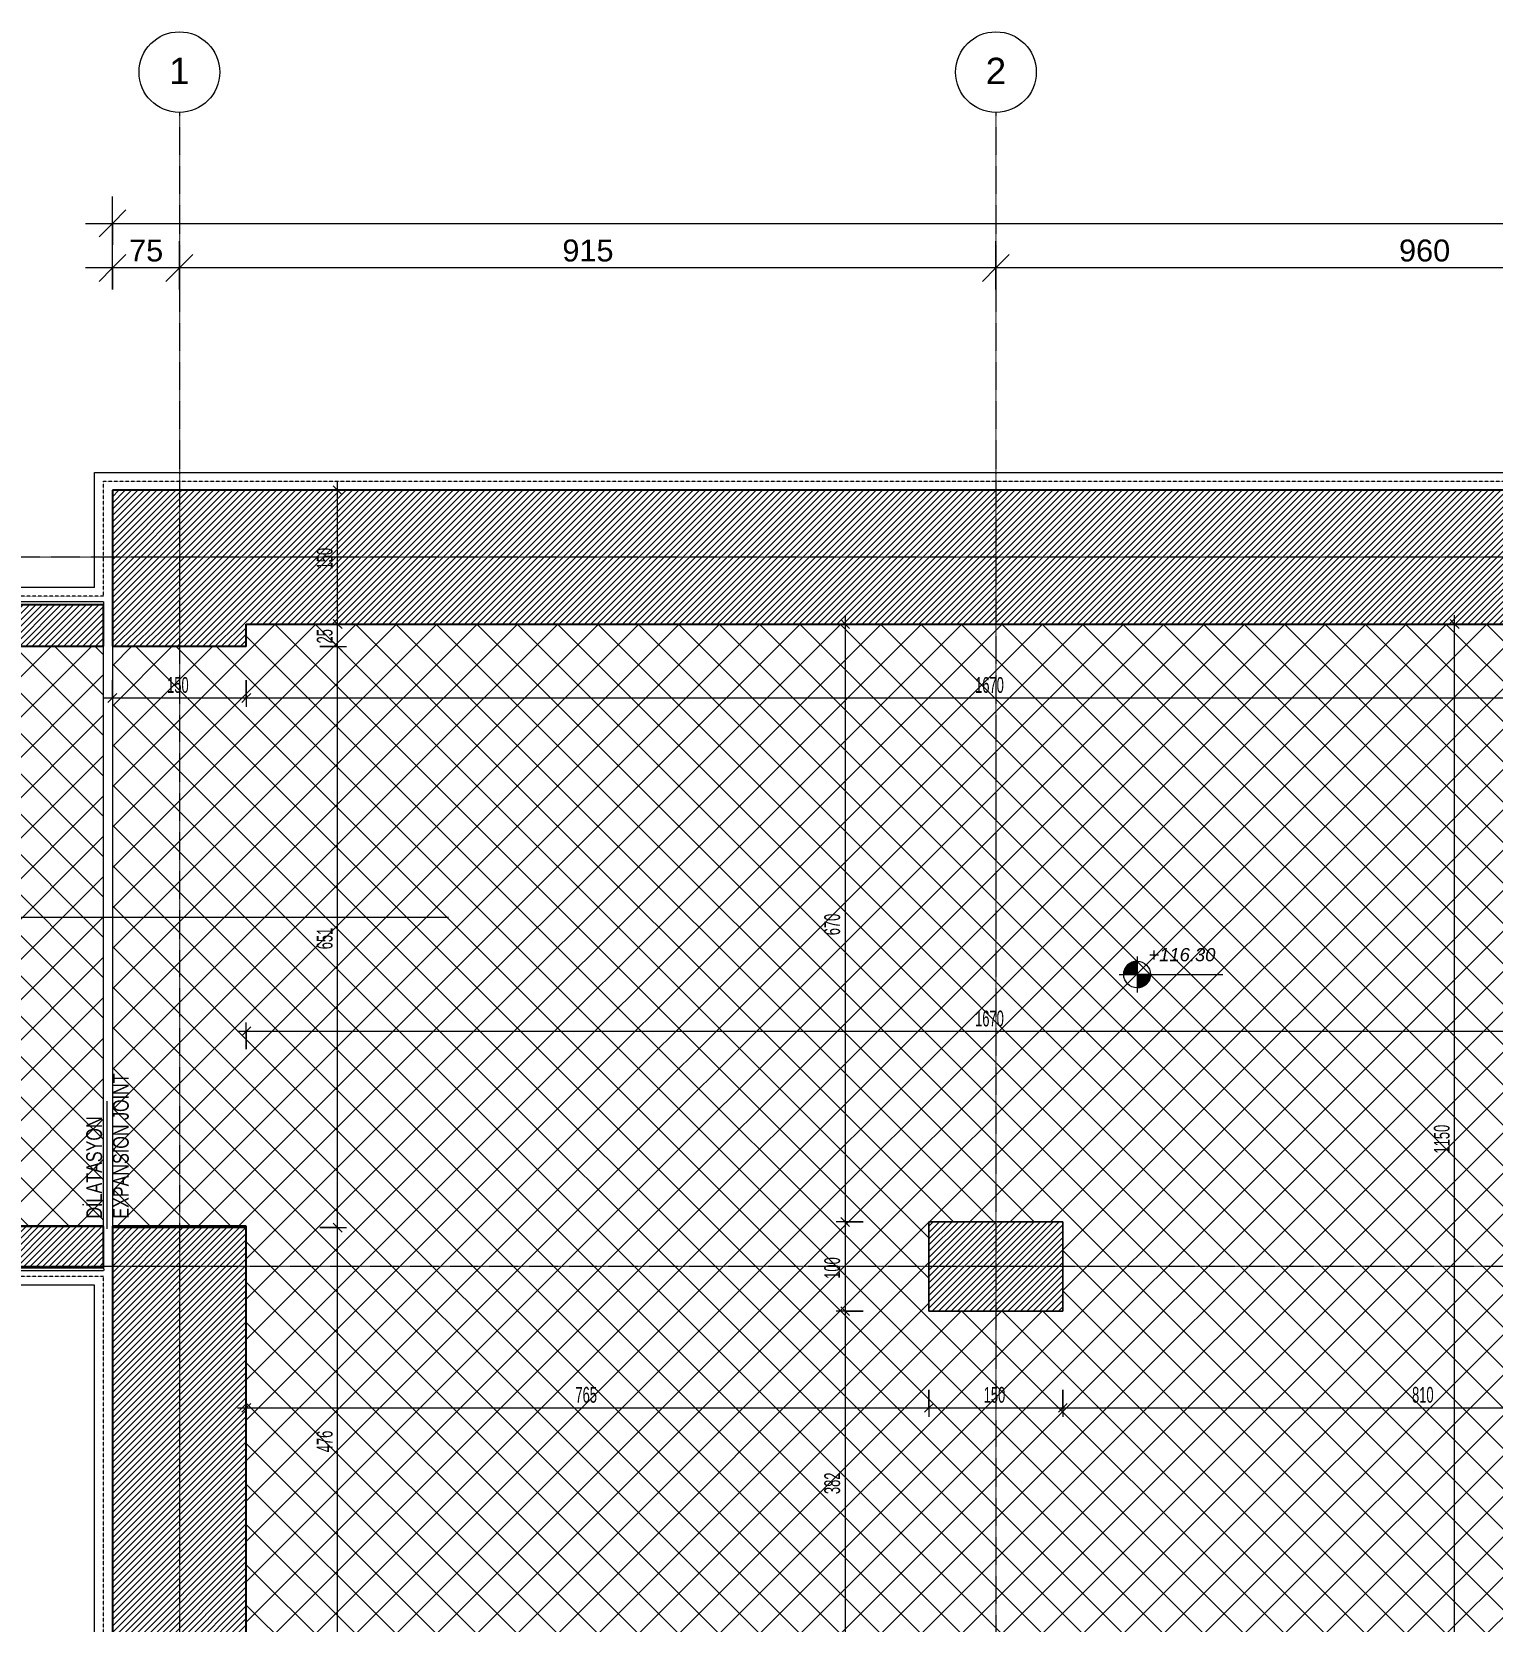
# Model space of a CAD drawing. Header units: centimetres. Extents: x -9345 to 11316, y -7197 to -3465.
# Drawn here: x -6902 to -5266, y -5258 to -3477 of the extents above; entities that cross this region are included whole.
import ezdxf

# ---------------------------------------------------------------- set-up
doc = ezdxf.new("R2010")
doc.units = ezdxf.units.CM
doc.linetypes.add('Grid Line 1_4_', pattern=[1.11125, 0.635, -0.15875, 0.15875, -0.15875])
doc.linetypes.add('Overhead', pattern=[0.396875, 0.238125, -0.15875])
for name, color, linetype, lineweight in [('A-ANNO-DIMS', 211, 'Continuous', 9), ('A-ANNO-DIMS-100', 211, 'Continuous', 9), ('A-ANNO-NOTE', 131, 'Continuous', 9), ('A-DETL', 90, 'Continuous', 9), ('A-DETL-GENF', 92, 'Continuous', 9), ('A-DETL-THIN', 151, 'Continuous', 9), ('A-FLOR', 192, 'Continuous', 9), ('A-FLOR-OVHD', 1, 'Overhead', 9), ('A-GENM', 13, 'Continuous', 9), ('A-WALL', 113, 'Continuous', 9), ('A-WALL-PATT', 111, 'Continuous', 25), ('G-ANNO-DIMS', 111, 'Continuous', 9), ('G-ANNO-SYMB', 111, 'Continuous', 9), ('S-COLS', 52, 'Continuous', 9), ('S-GRID', 1, 'Continuous', 9), ('S-GRID-IDEN', 1, 'Continuous', 9)]:
    doc.layers.add(name, color=color, linetype=linetype, lineweight=lineweight)
doc.styles.add('Arial_1', font='arial.ttf', dxfattribs={"height": 29.505988})
doc.styles.add('Arial_4', font='arial.ttf', dxfattribs={"height": 24.588323})
doc.styles.add('Arial_I', font='ariali.ttf', dxfattribs={"height": 14.752994})
doc.styles.add('Swis721 LtCn BT_1', font='swisscl.ttf', dxfattribs={"width": 0.8, "height": 17.639445})
doc.styles.add('Swis721 LtCn BT_9', font='swisscl.ttf', dxfattribs={"height": 17.639445})
doc.styles.add('Swis721 LtCn BT_I_1', font='swisscli.ttf', dxfattribs={"height": 17.639445})
doc.dimstyles.new('IUAS_DIMENSION_AXIS', dxfattribs={"dimscale": 30.48, "dimtxt": 25, "dimasz": 0.984252, "dimexe": 0.984252, "dimexo": 0.0625, "dimgap": 0, "dimtad": 1, "dimdec": 0, "dimzin": 0, "dimdsep": 46, "dimtxsty": 'Arial_4', "dimblk1": 'OBLIQUE', "dimblk2": 'OBLIQUE', "dimsah": 1, "dimcen": 0.09, "dimdle": 0.984252, "dimazin": 0, "dimtfac": 1, "dimtdec": 4, "dimtix": 1, "dimtmove": 0, "dimatfit": 3, "dimfxl": 0.787402, "dimfxlon": 1, "dimtvp": 1, "dimtolj": 1, "dimtzin": 0, "dimarcsym": 2})
doc.dimstyles.new('IUAS_DIMENSION_INSIDE_100', dxfattribs={"dimscale": 30.48, "dimtxt": 18, "dimasz": 0.328084, "dimexe": 0.328084, "dimexo": 0.0625, "dimgap": 0, "dimtad": 1, "dimdec": 0, "dimdsep": 46, "dimtxsty": 'Swis721 LtCn BT_1', "dimblk1": 'OBLIQUE', "dimblk2": 'OBLIQUE', "dimsah": 1, "dimcen": 0.09, "dimdle": 0.328084, "dimazin": 0, "dimtfac": 1, "dimtdec": 4, "dimtix": 1, "dimtmove": 0, "dimatfit": 3, "dimfxl": 0.656168, "dimfxlon": 1, "dimtvp": 1, "dimtolj": 1, "dimtzin": 0, "dimarcsym": 2})
doc.dimstyles.new('IUAS_DIMENSION_INSIDE_100_5', dxfattribs={"dimscale": 30.48, "dimtxt": 18, "dimasz": 0.328084, "dimexe": 0.328084, "dimexo": 0.0625, "dimgap": 0, "dimtad": 1, "dimdec": 0, "dimdsep": 46, "dimtxsty": 'Swis721 LtCn BT_1', "dimblk1": 'OBLIQUE', "dimblk2": 'OBLIQUE', "dimsah": 1, "dimcen": 0.09, "dimdle": 0.328084, "dimazin": 0, "dimtfac": 1, "dimtdec": 4, "dimtix": 1, "dimtmove": 0, "dimatfit": 3, "dimfxl": 0.656168, "dimfxlon": 1, "dimtvp": 1, "dimtolj": 1, "dimtzin": 0, "dimarcsym": 2})
pattern_1 = [(45, (0, 0), (-3.535534, 3.535534), [])]

# ---------------------------------------------------------------- blocks, each defined once
blk = doc.blocks.new('Generic Models 4 - Generic Models 4-1441373-_116_30 KONKORS KATI _ CONCOURSE LEVEL')
at = {"layer": 'A-GENM'}
h = blk.add_hatch(dxfattribs=at)
h.set_pattern_fill('FP_3', color=256, style=0, pattern_type=2)
h.set_pattern_definition([(336.636, (0, 0), (1.9828559, 4.59002), [])])
h.paths.add_polyline_path([(-7034.4, 4548.7), (-6991.4, 4565.7), (-7666.2, 6266.8), (-7709.1, 6249.8), (-7034.5, 4548.9)], flags=0)
h.paths.add_polyline_path([(-6387.1, 4805.6), (-6387.1, 4805.5), (-6344.1, 4822.5), (-7018.8, 6523.6), (-7061.8, 6506.5), (-6415.3, 4876.5)], flags=0)
at = {"layer": 'A-GENM', "lineweight": 25}
for p, q in [((-6344.1, 4822.5), (-7018.8, 6523.6)), ((-7061.8, 6506.5), (-6387.1, 4805.5)), ((-7709.1, 6249.8), (-7034.4, 4548.7)), ((-6991.4, 4565.7), (-7601.8, 6104.5)), ((-6387.1, 4805.5), (-6344.1, 4822.5)), ((-7034.4, 4548.7), (-6991.5, 4565.7))]:
    blk.add_line(p, q, dxfattribs=at)
at = {"layer": 'A-GENM'}
for p, q in [((-6340.9, 4823.8), (-7015.6, 6524.8)), ((-7712.3, 6248.5), (-7037.6, 4547.4)), ((-6341, 4823.8), (-6344.1, 4822.5)), ((-6387, 4805.5), (-6387.2, 4805.4)), ((-7034.4, 4548.7), (-7037.5, 4547.4))]:
    blk.add_line(p, q, dxfattribs=at)
blk = doc.blocks.new('Grid - IUAS_A_GRID_HEAD_4_5MM-1313285-_116_30 KONKORS KATI _ CONCOURSE LEVEL')
at = {"layer": 'S-GRID-IDEN'}
blk.add_circle((0, 0), 0.452, dxfattribs=at)
blk = doc.blocks.new('DIMBLOCK36-_116_30 KONKORS KATI _ CONCOURSE LEVEL')
at = {"layer": 'A-ANNO-DIMS-100', "transparency": 16777216}
for p, q in [((-6579.7, -4816.8), (-6549.7, -4816.8)), ((-6559.7, -4816.8), (-6579.7, -4816.8)), ((-6559.7, -4816.8), (-6564.7, -4811.8)), ((-6559.7, -5293), (-6559.7, -4816.8)), ((-6559.7, -4816.8), (-6554.7, -4821.8)), ((-6559.7, -5293), (-6564.7, -5288)), ((-6579.7, -5293), (-6549.7, -5293)), ((-6559.7, -5293), (-6579.7, -5293)), ((-6559.7, -5293), (-6554.7, -5298))]:
    blk.add_line(p, q, dxfattribs=at)
at = {"layer": 'A-ANNO-DIMS-100', "color": 0, "transparency": 16777216, "insert": (-6583, -5068.6), "char_height": 17.64, "width": 32.914, "attachment_point": 1, "rotation": 90, "line_spacing_factor": 0.971848, "style": 'Swis721 LtCn BT_1'}
blk.add_mtext('476', dxfattribs=at)
blk = doc.blocks.new('_Oblique')
at = {"color": 0, "linetype": 'ByBlock', "lineweight": -2}
blk.add_line((-0.5, -0.5), (0.5, 0.5), dxfattribs=at)
blk = doc.blocks.new('DIMBLOCK37-_116_30 KONKORS KATI _ CONCOURSE LEVEL')
at = {"layer": 'A-ANNO-DIMS-100', "transparency": 16777216}
for p, q in [((-6579.7, -4165.5), (-6549.7, -4165.5)), ((-6559.7, -4165.5), (-6579.7, -4165.5)), ((-6559.7, -4165.5), (-6564.7, -4160.5)), ((-6559.7, -4816.8), (-6559.7, -4165.5)), ((-6559.7, -4165.5), (-6554.7, -4170.5)), ((-6579.7, -4816.8), (-6549.7, -4816.8)), ((-6559.7, -4816.8), (-6579.7, -4816.8)), ((-6559.7, -4816.8), (-6564.7, -4811.8)), ((-6559.7, -4816.8), (-6554.7, -4821.8))]:
    blk.add_line(p, q, dxfattribs=at)
at = {"layer": 'A-ANNO-DIMS-100', "color": 0, "transparency": 16777216, "insert": (-6583, -4504.9), "char_height": 17.64, "width": 32.914, "attachment_point": 1, "rotation": 90, "line_spacing_factor": 0.971848, "style": 'Swis721 LtCn BT_1'}
blk.add_mtext('651', dxfattribs=at)
blk = doc.blocks.new('DIMBLOCK38-_116_30 KONKORS KATI _ CONCOURSE LEVEL')
at = {"layer": 'A-ANNO-DIMS-100', "transparency": 16777216}
for p, q in [((-6579.7, -4140.5), (-6549.7, -4140.5)), ((-6559.7, -4140.5), (-6579.7, -4140.5)), ((-6559.7, -4140.5), (-6564.7, -4135.5)), ((-6559.7, -4165.5), (-6559.7, -4140.5)), ((-6559.7, -4140.5), (-6554.7, -4145.5)), ((-6579.7, -4165.5), (-6549.7, -4165.5)), ((-6559.7, -4165.5), (-6579.7, -4165.5)), ((-6559.7, -4165.5), (-6564.7, -4160.5)), ((-6559.7, -4165.5), (-6554.7, -4170.5))]:
    blk.add_line(p, q, dxfattribs=at)
at = {"layer": 'A-ANNO-DIMS-100', "color": 0, "transparency": 16777216, "insert": (-6583, -4162.2), "char_height": 17.64, "width": 21.943, "attachment_point": 1, "rotation": 90, "line_spacing_factor": 0.971848, "style": 'Swis721 LtCn BT_1'}
blk.add_mtext('25', dxfattribs=at)
blk = doc.blocks.new('DIMBLOCK39-_116_30 KONKORS KATI _ CONCOURSE LEVEL')
at = {"layer": 'A-ANNO-DIMS-100', "transparency": 16777216}
for p, q in [((-6559.7, -3990.5), (-6564.7, -3985.5)), ((-6559.7, -4140.5), (-6559.7, -3980.5)), ((-6579.7, -3990.5), (-6549.7, -3990.5)), ((-6559.7, -3990.5), (-6579.7, -3990.5)), ((-6559.7, -3990.5), (-6554.7, -3995.5)), ((-6579.7, -4140.5), (-6549.7, -4140.5)), ((-6559.7, -4140.5), (-6579.7, -4140.5)), ((-6559.7, -4140.5), (-6564.7, -4135.5)), ((-6559.7, -4140.5), (-6554.7, -4145.5))]:
    blk.add_line(p, q, dxfattribs=at)
at = {"layer": 'A-ANNO-DIMS-100', "color": 0, "transparency": 16777216, "insert": (-6583, -4079.2), "char_height": 17.64, "width": 32.914, "attachment_point": 1, "rotation": 90, "line_spacing_factor": 0.971848, "style": 'Swis721 LtCn BT_1'}
blk.add_mtext('150', dxfattribs=at)
blk = doc.blocks.new('DIMBLOCK40-_116_30 KONKORS KATI _ CONCOURSE LEVEL')
at = {"layer": 'A-ANNO-DIMS-100', "transparency": 16777216}
for p, q in [((-5990.9, -4130.5), (-5990.9, -4810.5)), ((-5970.9, -4140.5), (-6000.9, -4140.5)), ((-5990.9, -4140.5), (-5995.9, -4135.5)), ((-5990.9, -4140.5), (-5985.9, -4145.5)), ((-5990.9, -4140.5), (-5970.9, -4140.5)), ((-5990.9, -4810.5), (-5995.9, -4805.5)), ((-5970.9, -4810.5), (-6000.9, -4810.5)), ((-5990.9, -4810.5), (-5985.9, -4815.5)), ((-5990.9, -4810.5), (-5970.9, -4810.5))]:
    blk.add_line(p, q, dxfattribs=at)
at = {"layer": 'A-ANNO-DIMS-100', "color": 0, "transparency": 16777216, "insert": (-6014.3, -4489.2), "char_height": 17.64, "width": 32.914, "attachment_point": 1, "rotation": 90, "line_spacing_factor": 0.971848, "style": 'Swis721 LtCn BT_1'}
blk.add_mtext('670', dxfattribs=at)
blk = doc.blocks.new('DIMBLOCK41-_116_30 KONKORS KATI _ CONCOURSE LEVEL')
at = {"layer": 'A-ANNO-DIMS-100', "transparency": 16777216}
for p, q in [((-5990.9, -4810.5), (-5995.9, -4805.5)), ((-5970.9, -4810.5), (-6000.9, -4810.5)), ((-5990.9, -4810.5), (-5990.9, -4910.5)), ((-5990.9, -4810.5), (-5985.9, -4815.5)), ((-5990.9, -4810.5), (-5970.9, -4810.5)), ((-5970.9, -4910.5), (-6000.9, -4910.5)), ((-5990.9, -4910.5), (-5995.9, -4905.5)), ((-5990.9, -4910.5), (-5985.9, -4915.5)), ((-5990.9, -4910.5), (-5970.9, -4910.5))]:
    blk.add_line(p, q, dxfattribs=at)
at = {"layer": 'A-ANNO-DIMS-100', "color": 0, "transparency": 16777216, "insert": (-6014.3, -4874.2), "char_height": 17.64, "width": 32.914, "attachment_point": 1, "rotation": 90, "line_spacing_factor": 0.971848, "style": 'Swis721 LtCn BT_1'}
blk.add_mtext('100', dxfattribs=at)
blk = doc.blocks.new('DIMBLOCK42-_116_30 KONKORS KATI _ CONCOURSE LEVEL')
at = {"layer": 'A-ANNO-DIMS-100', "transparency": 16777216}
for p, q in [((-5970.9, -4910.5), (-6000.9, -4910.5)), ((-5990.9, -4910.5), (-5995.9, -4905.5)), ((-5990.9, -4910.5), (-5990.9, -5293)), ((-5990.9, -4910.5), (-5985.9, -4915.5)), ((-5990.9, -4910.5), (-5970.9, -4910.5)), ((-5990.9, -5293), (-5995.9, -5288)), ((-5970.9, -5293), (-6000.9, -5293)), ((-5990.9, -5293), (-5985.9, -5298)), ((-5990.9, -5293), (-5970.9, -5293))]:
    blk.add_line(p, q, dxfattribs=at)
at = {"layer": 'A-ANNO-DIMS-100', "color": 0, "transparency": 16777216, "insert": (-6014.3, -5115.5), "char_height": 17.64, "width": 32.914, "attachment_point": 1, "rotation": 90, "line_spacing_factor": 0.971848, "style": 'Swis721 LtCn BT_1'}
blk.add_mtext('382', dxfattribs=at)
blk = doc.blocks.new('DIMBLOCK175-_116_30 KONKORS KATI _ CONCOURSE LEVEL')
at = {"layer": 'A-ANNO-DIMS-100', "transparency": 16777216}
for p, q in [((-6662, -4998.8), (-6662, -5028.8)), ((-6662, -5018.8), (-6662, -4998.8)), ((-5897, -4998.8), (-5897, -5028.8)), ((-5897, -5018.8), (-5897, -4998.8)), ((-6672, -5018.8), (-5897, -5018.8)), ((-6662, -5018.8), (-6667, -5023.8)), ((-6662, -5018.8), (-6657, -5013.8)), ((-5897, -5018.8), (-5902, -5023.8)), ((-5897, -5018.8), (-5892, -5013.8))]:
    blk.add_line(p, q, dxfattribs=at)
at = {"layer": 'A-ANNO-DIMS-100', "color": 0, "transparency": 16777216, "insert": (-6293.2, -4995.4), "char_height": 17.64, "width": 32.914, "attachment_point": 1, "line_spacing_factor": 0.971848, "style": 'Swis721 LtCn BT_1'}
blk.add_mtext('765', dxfattribs=at)
blk = doc.blocks.new('DIMBLOCK176-_116_30 KONKORS KATI _ CONCOURSE LEVEL')
at = {"layer": 'A-ANNO-DIMS-100', "transparency": 16777216}
for p, q in [((-5897, -4998.8), (-5897, -5028.8)), ((-5897, -5018.8), (-5897, -4998.8)), ((-5747, -4998.8), (-5747, -5028.8)), ((-5747, -5018.8), (-5747, -4998.8)), ((-5897, -5018.8), (-5902, -5023.8)), ((-5897, -5018.8), (-5892, -5013.8)), ((-5897, -5018.8), (-5747, -5018.8)), ((-5747, -5018.8), (-5752, -5023.8)), ((-5747, -5018.8), (-5742, -5013.8))]:
    blk.add_line(p, q, dxfattribs=at)
at = {"layer": 'A-ANNO-DIMS-100', "color": 0, "transparency": 16777216, "insert": (-5835.7, -4995.4), "char_height": 17.64, "width": 32.914, "attachment_point": 1, "line_spacing_factor": 0.971848, "style": 'Swis721 LtCn BT_1'}
blk.add_mtext('150', dxfattribs=at)
blk = doc.blocks.new('DIMBLOCK177-_116_30 KONKORS KATI _ CONCOURSE LEVEL')
at = {"layer": 'A-ANNO-DIMS-100', "transparency": 16777216}
for p, q in [((-5747, -4998.8), (-5747, -5028.8)), ((-5747, -5018.8), (-5747, -4998.8)), ((-4937, -4998.8), (-4937, -5028.8)), ((-4937, -5018.8), (-4937, -4998.8)), ((-5747, -5018.8), (-5752, -5023.8)), ((-5747, -5018.8), (-5742, -5013.8)), ((-5747, -5018.8), (-4937, -5018.8)), ((-4937, -5018.8), (-4942, -5023.8)), ((-4937, -5018.8), (-4932, -5013.8))]:
    blk.add_line(p, q, dxfattribs=at)
at = {"layer": 'A-ANNO-DIMS-100', "color": 0, "transparency": 16777216, "insert": (-5355.7, -4995.4), "char_height": 17.64, "width": 32.914, "attachment_point": 1, "line_spacing_factor": 0.971848, "style": 'Swis721 LtCn BT_1'}
blk.add_mtext('810', dxfattribs=at)
blk = doc.blocks.new('DIMBLOCK213-_116_30 KONKORS KATI _ CONCOURSE LEVEL')
at = {"layer": 'A-ANNO-DIMS-100', "transparency": 16777216}
for p, q in [((-6812, -4203.3), (-6812, -4233.3)), ((-6812, -4223.3), (-6812, -4203.3)), ((-6662, -4203.3), (-6662, -4233.3)), ((-6662, -4223.3), (-6662, -4203.3)), ((-6812, -4223.3), (-6807, -4218.3)), ((-6662, -4223.3), (-6657, -4218.3)), ((-6822, -4223.3), (-6662, -4223.3)), ((-6812, -4223.3), (-6817, -4228.3)), ((-6662, -4223.3), (-6667, -4228.3))]:
    blk.add_line(p, q, dxfattribs=at)
at = {"layer": 'A-ANNO-DIMS-100', "color": 0, "transparency": 16777216, "insert": (-6750.7, -4199.9), "char_height": 17.64, "width": 32.914, "attachment_point": 1, "line_spacing_factor": 0.971848, "style": 'Swis721 LtCn BT_1'}
blk.add_mtext('150', dxfattribs=at)
blk = doc.blocks.new('DIMBLOCK214-_116_30 KONKORS KATI _ CONCOURSE LEVEL')
at = {"layer": 'A-ANNO-DIMS-100', "transparency": 16777216}
for p, q in [((-6662, -4203.3), (-6662, -4233.3)), ((-6662, -4223.3), (-6662, -4203.3)), ((-4992, -4203.3), (-4992, -4233.3)), ((-4992, -4223.3), (-4992, -4203.3)), ((-6662, -4223.3), (-6657, -4218.3)), ((-4992, -4223.3), (-4987, -4218.3)), ((-6662, -4223.3), (-6667, -4228.3)), ((-6662, -4223.3), (-4992, -4223.3)), ((-4992, -4223.3), (-4997, -4228.3))]:
    blk.add_line(p, q, dxfattribs=at)
at = {"layer": 'A-ANNO-DIMS-100', "color": 0, "transparency": 16777216, "insert": (-5845.3, -4199.9), "char_height": 17.64, "width": 43.886, "attachment_point": 1, "line_spacing_factor": 0.971848, "style": 'Swis721 LtCn BT_1'}
blk.add_mtext('1670', dxfattribs=at)
blk = doc.blocks.new('DIMBLOCK243-_116_30 KONKORS KATI _ CONCOURSE LEVEL')
at = {"layer": 'A-ANNO-DIMS-100', "transparency": 16777216}
for p, q in [((-5308, -5290.5), (-5308, -4130.5)), ((-5328, -4140.5), (-5298, -4140.5)), ((-5308, -4140.5), (-5328, -4140.5)), ((-5308, -4140.5), (-5313, -4135.5)), ((-5308, -4140.5), (-5303, -4145.5)), ((-5308, -5290.5), (-5313, -5285.5)), ((-5328, -5290.5), (-5298, -5290.5)), ((-5308, -5290.5), (-5328, -5290.5)), ((-5308, -5290.5), (-5303, -5295.5))]:
    blk.add_line(p, q, dxfattribs=at)
at = {"layer": 'A-ANNO-DIMS-100', "color": 0, "transparency": 16777216, "insert": (-5331.3, -4733.8), "char_height": 17.64, "width": 43.886, "attachment_point": 1, "rotation": 90, "line_spacing_factor": 0.971848, "style": 'Swis721 LtCn BT_1'}
blk.add_mtext('1150', dxfattribs=at)
blk = doc.blocks.new('DIMBLOCK245-_116_30 KONKORS KATI _ CONCOURSE LEVEL')
at = {"layer": 'A-ANNO-DIMS-100', "transparency": 16777216}
for p, q in [((-6812, -3715.4), (-6812, -3661.4)), ((-662, -3715.4), (-662, -3661.4)), ((-6812, -3691.4), (-6797, -3676.4)), ((-662, -3691.4), (-647, -3676.4)), ((-6842, -3691.4), (-632, -3691.4)), ((-6812, -3691.4), (-6827, -3706.4)), ((-6812, -3691.4), (-6812, -3715.4)), ((-662, -3691.4), (-677, -3706.4)), ((-662, -3691.4), (-662, -3715.4))]:
    blk.add_line(p, q, dxfattribs=at)
at = {"layer": 'A-ANNO-DIMS-100', "color": 0, "transparency": 16777216, "insert": (-3774.7, -3659.5), "char_height": 24.59, "width": 90.462, "attachment_point": 1, "line_spacing_factor": 0.938532, "style": 'Arial_4'}
blk.add_mtext('6150', dxfattribs=at)
blk = doc.blocks.new('DIMBLOCK253-_116_30 KONKORS KATI _ CONCOURSE LEVEL')
at = {"layer": 'A-ANNO-DIMS-100', "transparency": 16777216}
for p, q in [((-5822, -3765.4), (-5822, -3711.4)), ((-4862, -3765.4), (-4862, -3711.4)), ((-5822, -3741.4), (-5807, -3726.4)), ((-4862, -3741.4), (-4847, -3726.4)), ((-5822, -3741.4), (-5837, -3756.4)), ((-4862, -3741.4), (-5822, -3741.4)), ((-5822, -3741.4), (-5822, -3765.4)), ((-4862, -3741.4), (-4877, -3756.4)), ((-4862, -3741.4), (-4862, -3765.4))]:
    blk.add_line(p, q, dxfattribs=at)
at = {"layer": 'A-ANNO-DIMS-100', "color": 0, "transparency": 16777216, "insert": (-5370.3, -3709.5), "char_height": 24.59, "width": 67.846, "attachment_point": 1, "line_spacing_factor": 0.938532, "style": 'Arial_4'}
blk.add_mtext('960', dxfattribs=at)
blk = doc.blocks.new('DIMBLOCK254-_116_30 KONKORS KATI _ CONCOURSE LEVEL')
at = {"layer": 'A-ANNO-DIMS-100', "transparency": 16777216}
for p, q in [((-6737, -3765.4), (-6737, -3711.4)), ((-5822, -3765.4), (-5822, -3711.4)), ((-6737, -3741.4), (-6722, -3726.4)), ((-5822, -3741.4), (-5807, -3726.4)), ((-6737, -3741.4), (-6752, -3756.4)), ((-5822, -3741.4), (-6737, -3741.4)), ((-6737, -3741.4), (-6737, -3765.4)), ((-5822, -3741.4), (-5837, -3756.4)), ((-5822, -3741.4), (-5822, -3765.4))]:
    blk.add_line(p, q, dxfattribs=at)
at = {"layer": 'A-ANNO-DIMS-100', "color": 0, "transparency": 16777216, "insert": (-6307.8, -3709.5), "char_height": 24.59, "width": 67.846, "attachment_point": 1, "line_spacing_factor": 0.938532, "style": 'Arial_4'}
blk.add_mtext('915', dxfattribs=at)
blk = doc.blocks.new('DIMBLOCK255-_116_30 KONKORS KATI _ CONCOURSE LEVEL')
at = {"layer": 'A-ANNO-DIMS-100', "transparency": 16777216}
for p, q in [((-6812, -3765.4), (-6812, -3711.4)), ((-6737, -3765.4), (-6737, -3711.4)), ((-6812, -3741.4), (-6797, -3726.4)), ((-6737, -3741.4), (-6722, -3726.4)), ((-6737, -3741.4), (-6842, -3741.4)), ((-6812, -3741.4), (-6827, -3756.4)), ((-6812, -3741.4), (-6812, -3765.4)), ((-6737, -3741.4), (-6752, -3756.4)), ((-6737, -3741.4), (-6737, -3765.4))]:
    blk.add_line(p, q, dxfattribs=at)
at = {"layer": 'A-ANNO-DIMS-100', "color": 0, "transparency": 16777216, "insert": (-6793.3, -3709.5), "char_height": 24.59, "width": 45.231, "attachment_point": 1, "line_spacing_factor": 0.938532, "style": 'Arial_4'}
blk.add_mtext('75', dxfattribs=at)
blk = doc.blocks.new('Spot Elevations - IUAS_A_PLAN_ELEVATION-1314357-_116_30 KONKORS KATI _ CONCOURSE LEVEL')
at = {"layer": 'G-ANNO-DIMS'}
h = blk.add_hatch(color=256, dxfattribs=at)
edge = h.paths.add_edge_path(flags=0)
edge.add_line((0, 0), (-0.15, 0))
edge.add_arc((0, 0), 0.15, 90, 180, ccw=False)
edge.add_line((0, 0.15), (0, 0))
h = blk.add_hatch(color=256, dxfattribs=at)
edge = h.paths.add_edge_path(flags=0)
edge.add_line((0, 0), (0.15, 0))
edge.add_arc((0, 0), 0.15, 270, 360, ccw=False)
edge.add_line((0, -0.15), (0, 0))
for p, q in [((0, 0.2), (0, -0.2)), ((-0.2, 0), (0.96, 0)), ((-0.15, 0), (0, 0)), ((0, 0), (0, 0.15)), ((0, 0), (0, -0.15)), ((0.15, 0), (0, 0))]:
    blk.add_line(p, q, dxfattribs=at)
blk.add_circle((0, 0), 0.15, dxfattribs=at)
for start, end in [(90, 180), (270, 360)]:
    blk.add_arc((0, 0), 0.15, start, end, dxfattribs=at)
blk = doc.blocks.new('TURENG_YAZI5 - TURENG_YAZI 2-1780840-_116_30 KONKORS KATI _ CONCOURSE LEVEL')
at = {"layer": 'A-ANNO-NOTE'}
blk.add_line((0, 0), (1.428, 0), dxfattribs=at)
blk = doc.blocks.new('DIMBLOCK316-_116_30 KONKORS KATI _ CONCOURSE LEVEL')
at = {"layer": 'A-ANNO-DIMS-100', "transparency": 16777216}
for p, q in [((-6662, -4617), (-6662, -4587)), ((-6662, -4597), (-6657, -4592)), ((-4992, -4617), (-4992, -4587)), ((-4992, -4597), (-4987, -4592)), ((-4992, -4597), (-6672, -4597)), ((-6662, -4597), (-6667, -4602)), ((-6662, -4597), (-6662, -4617)), ((-4992, -4597), (-4997, -4602)), ((-4992, -4597), (-4992, -4617))]:
    blk.add_line(p, q, dxfattribs=at)
at = {"layer": 'A-ANNO-DIMS-100', "color": 0, "transparency": 16777216, "insert": (-5845.3, -4573.7), "char_height": 17.64, "width": 43.886, "attachment_point": 1, "line_spacing_factor": 0.971848, "style": 'Swis721 LtCn BT_1'}
blk.add_mtext('1670', dxfattribs=at)

msp = doc.modelspace()

# ---------------------------------------------------------------- hatches: boundary and pattern name
at = {"layer": 'A-DETL-GENF', "lineweight": 18}
h = msp.add_hatch(dxfattribs=at)
h.set_pattern_fill('FP_6', color=253, style=0, pattern_type=2)
h.set_pattern_definition([(45, (0, 0), (-22.62742, 22.62742), []), (135, (0, 0), (-22.62742, -22.62742), [])])
h.paths.add_polyline_path([(-2152, -6550.5), (-2152, -6310.5), (-2064, -6310.5), (-2064, -6130.5), (-2152.2, -6130.5), (-2152.2, -5950.5), (-2172.2, -5950.5), (-2172.2, -5575.5), (-2179.1, -5580.6), (-2186.6, -5584.7), (-2194.6, -5587.7), (-2202.9, -5589.5), (-2211.4, -5590.2), (-2220, -5589.6), (-2228.3, -5587.8), (-2236.3, -5584.8), (-2244.2, -5580.4), (-2250.7, -5575.6), (-2256.7, -5569.6), (-2261.9, -5562.7), (-2266, -5555.2), (-2269, -5547.2), (-2270.8, -5538.9), (-2271.4, -5530.4), (-2270.9, -5521.9), (-2269.1, -5513.5), (-2266.1, -5505.5), (-2262, -5498), (-2256.9, -5491.1), (-2250.9, -5485.1), (-2244.1, -5479.9), (-2236.6, -5475.8), (-2228.6, -5472.8), (-2220.2, -5471), (-2211.7, -5470.3), (-2203.4, -5470.9), (-2195.2, -5472.7), (-2187.3, -5475.6), (-2179.9, -5479.5), (-2173.2, -5484.5), (-2167.2, -5490.3), (-2162, -5496.9), (-2157.9, -5504.2), (-2154.7, -5511.9), (-2152.7, -5520.1), (-2151.9, -5528.4), (-2152.2, -5536.8), (-2153.6, -5545), (-2156.2, -5553), (-2159.9, -5560.5), (-1802, -5560.5), (-1802, -5057.6), (-1801.5, -5040.7), (-1799.7, -5023.9), (-1796.8, -5007.3), (-1792.7, -4990.9), (-1787.4, -4974.8), (-1781, -4959.2), (-1773.5, -4944.1), (-1764.9, -4929.5), (-1755.3, -4915.6), (-1744.7, -4902.4), (-1733.2, -4890), (-1720.9, -4878.5), (-1707.8, -4867.9), (-1693.9, -4858.2), (-1679.4, -4849.6), (-1664.3, -4842), (-1648.7, -4835.5), (-1632.7, -4830.1), (-1616.3, -4825.9), (-1599.7, -4822.9), (-1582.9, -4821.1), (-1566, -4820.5), (-812, -4820.5), (-812, -4815.3), (-662, -4815.3), (-662, -4164.9), (-812, -4164.9), (-812, -4140.5), (-2249, -4140.5), (-2249, -4460.5), (-3062, -4460.5), (-3062, -4140.5), (-3987, -4140.5), (-3987, -4320.5), (-4092, -4320.5), (-4092, -4630.5), (-3987, -4630.5), (-3987, -4810.5), (-3837, -4810.5), (-3837, -4910.5), (-3987, -4910.5), (-3987, -4814.9), (-4787, -4814.9), (-4787, -4910.5), (-4937, -4910.5), (-4937, -4815.5), (-4992, -4815.5), (-4992, -4140.5), (-6662, -4140.5), (-6662, -4165.4), (-6812, -4165.4), (-6812, -4816.8), (-6662, -4816.8), (-6662, -5290.5), (-4007, -5290.5), (-3987.4, -5291.2), (-3968, -5293), (-3948.7, -5296.2), (-3929.6, -5300.5), (-3910.9, -5306.1), (-3892.5, -5312.8), (-3874.6, -5320.7), (-3857.3, -5329.8), (-3840.6, -5339.9), (-3824.6, -5351.1), (-3809.3, -5363.3), (-3794.8, -5376.4), (-3781.2, -5390.5), (-3768.5, -5405.4), (-3756.8, -5421), (-3746.2, -5437.4), (-3735.9, -5455.8), (-3728.1, -5472.1), (-3720.8, -5490.2), (-3714.6, -5508.7), (-3709.6, -5527.7), (-3705.9, -5546.8), (-3703.4, -5566.2), (-3702.1, -5585.8), (-3702.1, -5605.3), (-3703.4, -5624.8), (-3705.9, -5644.2), (-3709.6, -5663.4), (-3714.6, -5682.3), (-3720.8, -5700.9), (-3728.1, -5719), (-3736.6, -5736.6), (-3746.2, -5753.6), (-3756.8, -5770), (-3768.5, -5785.7), (-3781.2, -5800.6), (-3794.8, -5814.6), (-3809.3, -5827.8), (-3824.6, -5840), (-3840.6, -5851.1), (-3857.3, -5861.3), (-3874.6, -5870.3), (-3892.5, -5878.2), (-3910.9, -5885), (-3929.6, -5890.6), (-3948.7, -5894.9), (-3968, -5898), (-3987.4, -5899.9), (-4007, -5900.5), (-6132, -5900.5), (-6132, -6190.5), (-4062, -6190.5), (-4062, -6370.5), (-3978.5, -6370.5), (-3978.5, -6550.5), (-2167.9, -6550.5)], flags=0)
h.paths.add_polyline_path([(-3187, -5580.5), (-3187, -5480.5), (-3037, -5480.5), (-3037, -5580.5), (-3159.8, -5580.5)], flags=0)
h.paths.add_polyline_path([(-3112, -4920.5), (-3120.5, -4919.9), (-3128.9, -4918.1), (-3136.9, -4915.1), (-3144.4, -4911), (-3151.3, -4905.9), (-3157.3, -4899.8), (-3162.5, -4893), (-3166.6, -4885.4), (-3169.5, -4877.4), (-3171.4, -4869.1), (-3172, -4860.5), (-3171.4, -4852), (-3169.5, -4843.6), (-3166.6, -4835.6), (-3162.5, -4828.1), (-3157.3, -4821.2), (-3151.3, -4815.2), (-3144.4, -4810), (-3136.9, -4805.9), (-3128.9, -4803), (-3120.5, -4801.1), (-3112, -4800.5), (-3103.4, -4801.1), (-3095.1, -4803), (-3087.1, -4805.9), (-3079.5, -4810), (-3072.7, -4815.2), (-3066.6, -4821.2), (-3061.5, -4828.1), (-3057.4, -4835.6), (-3054.4, -4843.6), (-3052.6, -4852), (-3052, -4860.5), (-3052.6, -4869.1), (-3054.4, -4877.4), (-3057.4, -4885.4), (-3061.5, -4893), (-3066.6, -4899.8), (-3072.7, -4905.9), (-3079.5, -4911), (-3087.1, -4915.1), (-3095.1, -4918.1), (-3103.4, -4919.9)], flags=0)
h.paths.add_polyline_path([(-2212, -4920.5), (-2220.5, -4919.9), (-2228.9, -4918.1), (-2236.9, -4915.1), (-2244.4, -4911), (-2251.3, -4905.9), (-2257.3, -4899.8), (-2262.5, -4893), (-2266.6, -4885.4), (-2269.5, -4877.4), (-2271.4, -4869.1), (-2272, -4860.5), (-2271.4, -4852), (-2269.5, -4843.6), (-2266.6, -4835.6), (-2262.5, -4828.1), (-2257.3, -4821.2), (-2251.3, -4815.2), (-2244.2, -4809.9), (-2236.9, -4805.9), (-2228.9, -4803), (-2220.5, -4801.1), (-2212, -4800.5), (-2203.4, -4801.1), (-2195.1, -4803), (-2187.1, -4805.9), (-2179.5, -4810), (-2172.7, -4815.2), (-2166.6, -4821.2), (-2161.5, -4828.1), (-2157.4, -4835.6), (-2154.4, -4843.6), (-2152.6, -4852), (-2152, -4860.5), (-2152.6, -4869.1), (-2154.4, -4877.4), (-2157.4, -4885.4), (-2161.5, -4893), (-2166.6, -4899.8), (-2172.7, -4905.9), (-2179.5, -4911), (-2187.1, -4915.1), (-2195.1, -4918.1), (-2203.4, -4919.9)], flags=0)
h.paths.add_polyline_path([(-5747, -4910.5), (-5897, -4910.5), (-5897, -4810.5), (-5747, -4810.5), (-5747, -4906.6)], flags=0)
h.paths.add_polyline_path([(-642, -4816.2), (-411.8, -4816.2), (-411.8, -4590.5), (-332, -4590.5), (-332, -4390.5), (-411.8, -4390.5), (-411.8, -4165.5), (-656.1, -4165.5), (-656.1, -4816.2)], flags=0)
h.paths.add_polyline_path([(-8424.3, -4815.5), (-6821.9, -4815.5), (-6821.9, -4165.5), (-8477.2, -4165.5), (-8477.2, -4390.5), (-8532.2, -4390.5), (-8532.2, -4590.5), (-8477.2, -4590.5), (-8477.2, -4815.5)], flags=0)
at = {"layer": 'A-WALL-PATT', "lineweight": 9}
h = msp.add_hatch(dxfattribs=at)
h.set_pattern_fill('FP_1', color=256, style=0, pattern_type=2)
h.set_pattern_definition(pattern_1)
h.paths.add_polyline_path([(-6662, -4140.5), (-812, -4140.5), (-812, -3990.5), (-6812, -3990.5), (-6812, -4140.5), (-6662, -4140.5)], flags=0)
h = msp.add_hatch(dxfattribs=at)
h.set_pattern_fill('FP_1', color=256, style=0, pattern_type=2)
h.set_pattern_definition(pattern_1)
h.paths.add_polyline_path([(-6745.7, -6550.5), (-6662, -6550.5), (-6662, -4815.4), (-6812, -4815.4), (-6812, -6550.5)], flags=0)
h.paths.add_polyline_path([(-6662, -4165.3), (-6662, -4140.5), (-6812, -4140.5), (-6812, -4165.3), (-6745.7, -4165.3)], flags=0)
at = {"layer": 'S-COLS'}
h = msp.add_hatch(dxfattribs=at)
h.set_pattern_fill('FP_1', color=256, style=0, pattern_type=2)
h.set_pattern_definition(pattern_1)
h.paths.add_polyline_path([(-5897, -4910.5), (-5747, -4910.5), (-5747, -4810.5), (-5897, -4810.5), (-5897, -4816.8)], flags=0)

# ---------------------------------------------------------------- linework, layer by layer
at = {"layer": 'A-DETL'}
for p, q in [((-6832, -3970.5), (-642, -3970.5)), ((-6832, -4099.3), (-6832, -3970.5)), ((-6832, -4099.3), (-8652, -4099.3)), ((-6832, -4881.5), (-8651.9, -4881.5)), ((-6832, -6720.5), (-6832, -4881.5))]:
    msp.add_line(p, q, dxfattribs=at)
at = {"layer": 'A-DETL-THIN'}
for p, q in [((-4992, -4140.5), (-6662, -4140.5)), ((-6662, -4140.5), (-6662, -4165.4)), ((-6821.9, -4165.5), (-8477.2, -4165.5)), ((-6821.9, -4815.5), (-6821.9, -4165.5)), ((-6662, -4165.4), (-6812, -4165.4)), ((-6812, -4165.4), (-6812, -4816.8)), ((-8477.2, -4815.5), (-6821.9, -4815.5)), ((-6812, -4816.8), (-6662, -4816.8)), ((-6662, -4816.8), (-6662, -5290.5)), ((-5897, -4910.5), (-5897, -4810.5)), ((-5897, -4810.5), (-5747, -4810.5)), ((-5747, -4810.5), (-5747, -4910.5)), ((-5747, -4910.5), (-5897, -4910.5))]:
    msp.add_line(p, q, dxfattribs=at)
at = {"layer": 'A-FLOR'}
for p, q in [((-6821.9, -4165.5), (-8477.2, -4165.5)), ((-6821.9, -4815.4), (-6821.9, -4165.5)), ((-6812, -4165.3), (-6812, -4815.4)), ((-6662, -4165.5), (-6812, -4165.5)), ((-6662, -4165.3), (-6662, -4165.5))]:
    msp.add_line(p, q, dxfattribs=at)
at = {"layer": 'A-FLOR-OVHD'}
for p, q in [((-6822, -3980.5), (-652, -3980.5)), ((-6822, -4109.3), (-6822, -3980.5)), ((-6822, -4109.3), (-8652, -4109.3)), ((-6822, -4871.5), (-8651.9, -4871.5)), ((-6822, -6710.5), (-6822, -4871.5))]:
    msp.add_line(p, q, dxfattribs=at)
at = {"layer": 'A-WALL', "lineweight": 25}
for p, q in [((-662, -3990.5), (-6812, -3990.5)), ((-6812, -3990.5), (-6812, -4165.3)), ((-6662, -4140.5), (-3062, -4140.5)), ((-6662, -4165.3), (-6662, -4140.5)), ((-6812, -4165.3), (-6662, -4165.3)), ((-6662, -4815.4), (-6812, -4815.4)), ((-6812, -4815.4), (-6812, -6700.5)), ((-6662, -5720.5), (-6662, -4815.4))]:
    msp.add_line(p, q, dxfattribs=at)
at = {"layer": 'G-ANNO-SYMB'}
msp.add_line((-8070.3, -4468.8), (-6435.3, -4468.8), dxfattribs=at)
at = {"layer": 'S-COLS'}
for p, q in [((-5747, -4810.5), (-5897, -4810.5)), ((-5897, -4810.5), (-5897, -4910.5)), ((-5747, -4910.5), (-5747, -4810.5)), ((-5897, -4910.5), (-5747, -4910.5))]:
    msp.add_line(p, q, dxfattribs=at)
at = {"layer": 'S-GRID', "linetype": 'Grid Line 1_4_'}
for p, q in [((-6737, -3567.1), (-6737, -7007.4)), ((-5822, -3567.1), (-5822, -7079.7)), ((1078.2, -4065.5), (-8251.7, -4065.5)), ((1078.2, -4860.5), (-8251.7, -4860.5))]:
    msp.add_line(p, q, dxfattribs=at)

# ---------------------------------------------------------------- block references
at = {"layer": 'A-ANNO-NOTE', "xscale": 100, "yscale": 100, "zscale": 100, "rotation": 90.00000000000011}
msp.add_blockref('TURENG_YAZI5 - TURENG_YAZI 2-1780840-_116_30 KONKORS KATI _ CONCOURSE LEVEL', (-6818, -4818.1), dxfattribs=at)
at = {"layer": 'A-GENM', "rotation": 68.36410604411739}
msp.add_blockref('Generic Models 4 - Generic Models 4-1441373-_116_30 KONKORS KATI _ CONCOURSE LEVEL', (0, 0), dxfattribs=at)
at = {"layer": 'G-ANNO-DIMS', "xscale": 99.99999999999994, "yscale": 99.99999999999994, "zscale": 99.99999999999994}
msp.add_blockref('Spot Elevations - IUAS_A_PLAN_ELEVATION-1314357-_116_30 KONKORS KATI _ CONCOURSE LEVEL', (-5663.8, -4533.2), dxfattribs=at)
at = {"layer": 'S-GRID-IDEN', "xscale": 99.99999999999996, "yscale": 99.99999999999996, "zscale": 99.99999999999996, "rotation": 180}
for p in [(-6737, -3521.9), (-5822, -3521.9)]:
    msp.add_blockref('Grid - IUAS_A_GRID_HEAD_4_5MM-1313285-_116_30 KONKORS KATI _ CONCOURSE LEVEL', p, dxfattribs=at)

# ---------------------------------------------------------------- texts
at = {"layer": 'A-ANNO-NOTE', "attachment_point": 1, "rotation": 90, "line_spacing_factor": 0.971848}
for s, insert, char_height, width, style in [('EXPANSION JOINT', (-6811.4, -4806.8), 17.639, 188.561, 'Swis721 LtCn BT_I_1'), ('DİLATASYON', (-6841.3, -4806.8), 17.64, 133.483, 'Swis721 LtCn BT_9')]:
    msp.add_mtext(s, dxfattribs=dict(at, insert=insert, char_height=char_height, width=width, style=style))
at = {"layer": 'G-ANNO-DIMS', "insert": (-5651.1, -4503.6), "char_height": 14.75, "width": 89.64, "attachment_point": 1, "line_spacing_factor": 0.938532, "style": 'Arial_I'}
msp.add_mtext('+116.30', dxfattribs=at)

# ---------------------------------------------------------------- dimensions: what is measured, and where the dimension line sits
at = {"layer": 'A-ANNO-DIMS'}
for base, p1, p2, angle, dimstyle, override, picture, middle in [((-662, -3691.4), (-6812, -3715.4), (-662, -3715.4), 0, 'IUAS_DIMENSION_AXIS', {"dimpost": '<>', "dimfxl": 6150}, 'DIMBLOCK245-_116_30 KONKORS KATI _ CONCOURSE LEVEL', (-3737, -3678.9)), ((-6812, -3741.4), (-6737, -3765.4), (-6812, -3765.4), 0, 'IUAS_DIMENSION_AXIS', {"dimpost": '<>', "dimfxl": 75}, 'DIMBLOCK255-_116_30 KONKORS KATI _ CONCOURSE LEVEL', (-6774.5, -3728.9)), ((-6559.7, -3990.5), (-6579.7, -4140.5), (-6579.7, -3990.5), 90, 'IUAS_DIMENSION_INSIDE_100', {"dimpost": '<>', "dimfxl": 150}, 'DIMBLOCK39-_116_30 KONKORS KATI _ CONCOURSE LEVEL', (-6568.7, -4065.5)), ((-5990.9, -4810.5), (-5970.9, -4140.5), (-5970.9, -4810.5), 90, 'IUAS_DIMENSION_INSIDE_100', {"dimpost": '<>', "dimfxl": 670}, 'DIMBLOCK40-_116_30 KONKORS KATI _ CONCOURSE LEVEL', (-6000, -4475.5)), ((-5308, -4140.5), (-5328, -5290.5), (-5328, -4140.5), 90, 'IUAS_DIMENSION_INSIDE_100', {"dimpost": '<>', "dimfxl": 1150}, 'DIMBLOCK243-_116_30 KONKORS KATI _ CONCOURSE LEVEL', (-5317, -4715.5)), ((-6559.7, -4140.5), (-6579.7, -4165.5), (-6579.7, -4140.5), 90, 'IUAS_DIMENSION_INSIDE_100', {"dimpost": '<>', "dimfxl": 25}, 'DIMBLOCK38-_116_30 KONKORS KATI _ CONCOURSE LEVEL', (-6568.7, -4153)), ((-6559.7, -4165.5), (-6579.7, -4816.8), (-6579.7, -4165.5), 90, 'IUAS_DIMENSION_INSIDE_100', {"dimpost": '<>', "dimfxl": 651.250663}, 'DIMBLOCK37-_116_30 KONKORS KATI _ CONCOURSE LEVEL', (-6568.7, -4491.2)), ((-6662, -4223.3), (-6812, -4203.3), (-6662, -4203.3), 0, 'IUAS_DIMENSION_INSIDE_100', {"dimpost": '<>', "dimfxl": 150}, 'DIMBLOCK213-_116_30 KONKORS KATI _ CONCOURSE LEVEL', (-6737, -4214.3)), ((-6662, -4597), (-4992, -4617), (-6662, -4617), 0, 'IUAS_DIMENSION_INSIDE_100_5', {"dimpost": '<>', "dimfxl": 1670}, 'DIMBLOCK316-_116_30 KONKORS KATI _ CONCOURSE LEVEL', (-5827, -4588)), ((-5990.9, -4910.5), (-5970.9, -4810.5), (-5970.9, -4910.5), 90, 'IUAS_DIMENSION_INSIDE_100', {"dimpost": '<>', "dimfxl": 100}, 'DIMBLOCK41-_116_30 KONKORS KATI _ CONCOURSE LEVEL', (-6000, -4860.5)), ((-6559.7, -4816.8), (-6579.7, -5293), (-6579.7, -4816.8), 90, 'IUAS_DIMENSION_INSIDE_100', {"dimpost": '<>', "dimfxl": 476.249336}, 'DIMBLOCK36-_116_30 KONKORS KATI _ CONCOURSE LEVEL', (-6568.7, -5054.9)), ((-5990.9398053, -5293.0272758), (-5970.9398053, -4910.527276), (-5970.9398053, -5293.0272758), 90, 'IUAS_DIMENSION_INSIDE_100', {"dimpost": '<>', "dimfxl": 382.5}, 'DIMBLOCK42-_116_30 KONKORS KATI _ CONCOURSE LEVEL', (-5999.984934, -5101.7772759)), ((-5747, -5018.8), (-5897, -4998.8), (-5747, -4998.8), 0, 'IUAS_DIMENSION_INSIDE_100', {"dimpost": '<>', "dimfxl": 150}, 'DIMBLOCK176-_116_30 KONKORS KATI _ CONCOURSE LEVEL', (-5822, -5009.7))]:
    dim = msp.add_linear_dim(base=base, p1=p1, p2=p2, angle=angle, dimstyle=dimstyle, override=override, dxfattribs=at)
    dim.commit()
    dim.dimension.update_dxf_attribs({"geometry": picture, "text_midpoint": middle})
for base, p1, p2, dimstyle, override, picture, middle in [((-6737, -3741.4), (-5822, -3765.4), (-6737, -3765.4), 'IUAS_DIMENSION_AXIS', {"dimpost": '<>', "dimfxl": 915}, 'DIMBLOCK254-_116_30 KONKORS KATI _ CONCOURSE LEVEL', (-6279.5, -3728.9)), ((-5822, -3741.4), (-4862, -3765.4), (-5822, -3765.4), 'IUAS_DIMENSION_AXIS', {"dimpost": '<>', "dimfxl": 960}, 'DIMBLOCK253-_116_30 KONKORS KATI _ CONCOURSE LEVEL', (-5342, -3728.9)), ((-4992, -4223.3), (-6662, -4203.3), (-4992, -4203.3), 'IUAS_DIMENSION_INSIDE_100', {"dimpost": '<>', "dimfxl": 1670}, 'DIMBLOCK214-_116_30 KONKORS KATI _ CONCOURSE LEVEL', (-5827, -4214.3)), ((-5897, -5018.8), (-6662, -4998.8), (-5897, -4998.8), 'IUAS_DIMENSION_INSIDE_100', {"dimpost": '<>', "dimfxl": 765}, 'DIMBLOCK175-_116_30 KONKORS KATI _ CONCOURSE LEVEL', (-6279.5, -5009.7)), ((-4937, -5018.8), (-5747, -4998.8), (-4937, -4998.8), 'IUAS_DIMENSION_INSIDE_100', {"dimpost": '<>', "dimfxl": 810}, 'DIMBLOCK177-_116_30 KONKORS KATI _ CONCOURSE LEVEL', (-5342, -5009.7))]:
    dim = msp.add_linear_dim(base=base, p1=p1, p2=p2, dimstyle=dimstyle, override=override, dxfattribs=at)
    dim.commit()
    dim.dimension.update_dxf_attribs({"geometry": picture, "text_midpoint": middle})

# ---------------------------------------------------------------- next in the draw order: texts
at = {"layer": 'S-GRID-IDEN', "char_height": 29.506, "width": 27.36, "attachment_point": 2, "line_spacing_factor": 0.938532, "style": 'Arial_1', "bg_fill": 3, "box_fill_scale": 1.25, "bg_fill_color": 0, "bg_fill_transparency": 0}
for s, insert in [('\\fArial|b0|i0|c162|p34|;1', (-6737, -3505.8)), ('\\fArial|b0|i0|c162|p34|;2', (-5822, -3505.8))]:
    msp.add_mtext(s, dxfattribs=dict(at, insert=insert))

doc.saveas('drawing.dxf')
